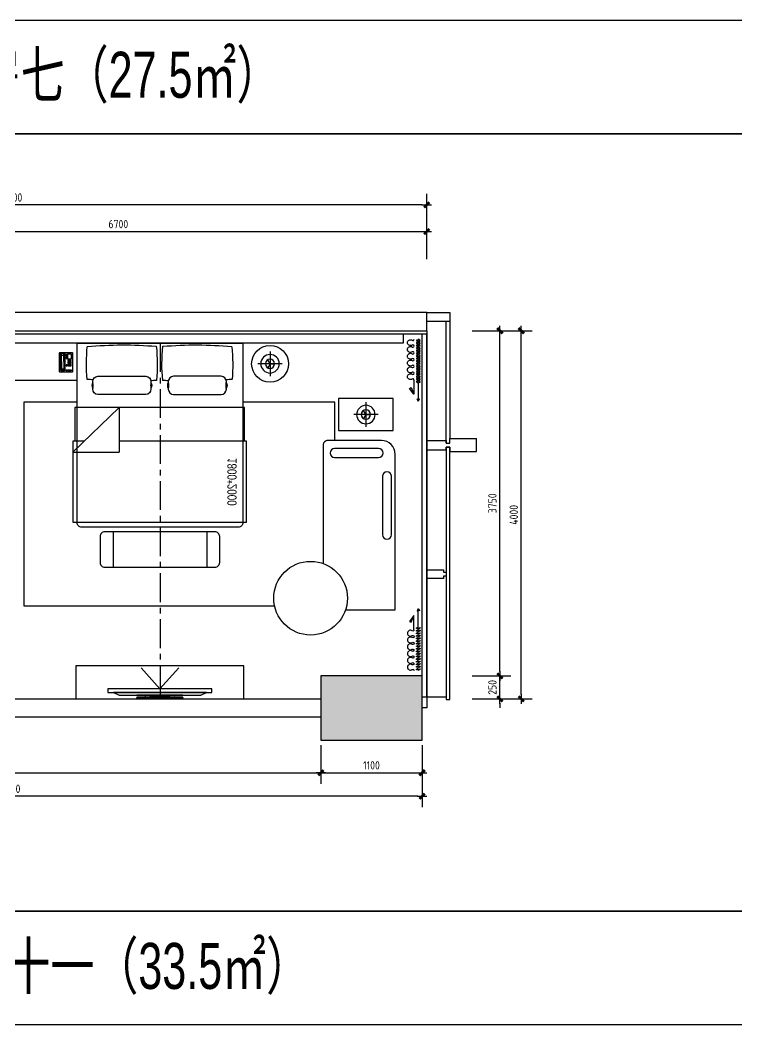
# Model space of a CAD drawing. Header units: inches. Extents: x 193953 to 255442, y -114891 to -62384.
# Drawn here: x 231951 to 239738, y -95525 to -84606 of the extents above; entities that cross this region are included whole.
import ezdxf
from ezdxf.enums import TextEntityAlignment as Align

# ---------------------------------------------------------------- set-up
doc = ezdxf.new("R2010")
doc.units = ezdxf.units.IN
doc.header["$LTSCALE"] = 500
doc.header["$MEASUREMENT"] = 0
for name, pattern in [('ACAD_ISO03W100', [30, 12, -18]), ('CENTER', [2, 1.25, -0.25, 0.25, -0.25]), ('DOM-虚线', [0.35, 0.25, -0.1]), ('HIDDEN', [0.375, 0.25, -0.125, 0, 0])]:
    doc.linetypes.add(name, pattern=pattern)
for name, color, linetype in [('EL-造型看线-特细(0.07)-DOM', 8, 'Continuous'), ('F-固定家具(0.25)-DOM', 2, 'Continuous'), ('F-活动家私(0.25)-DOM', 2, 'Continuous'), ('F-窗帘(0.12)-DOM', 120, 'Continuous'), ('IDT-Hatch', 7, 'Continuous'), ('SH-文字', 50, 'Continuous'), ('墙壁', 160, 'Continuous')]:
    doc.layers.add(name, color=color, linetype=linetype)
doc.styles.add('DOM-romans.shx', font='dim.shx')
doc.styles.add('MtXpl_', font='SIMYOU.TTF')
doc.styles.add('家具平面底图$0$st', font='SIMYOU.TTF')
doc.dimstyles.new('DOM_DIM_1 80', dxfattribs={"dimscale": 60, "dimtxt": 1.5, "dimasz": 0.8, "dimexe": 2, "dimexo": 1.5, "dimgap": 0.6, "dimtad": 1, "dimdec": 0, "dimrnd": 5, "dimzin": 12, "dimdsep": 46, "dimtxsty": 'DOM-romans.shx', "dimblk": 'DOM_Dimension_Tick', "dimcen": 0.125, "dimclrd": 44, "dimclre": 44, "dimclrt": 50, "dimadec": 0, "dimazin": 0, "dimtfac": 1, "dimtdec": 0, "dimtix": 1, "dimtmove": 2, "dimatfit": 3, "dimldrblk": 'DOM_Leader_Arrow', "dimfxl": 0, "dimtvp": 1, "dimtolj": 1, "dimtzin": 0, "dimarcsym": 0})

# ---------------------------------------------------------------- blocks, each defined once
blk = doc.blocks.new('eahrhrhh')
at = {"color": 1}
blk.add_wipeout([(-900, 0), (900, 0), (900, -697), (926, -697), (926, -1065), (948, -1065), (948, -1943), (900, -1943), (900, -1950), (899, -1962), (893, -1975), (885, -1985), (874, -1994), (862, -1999), (850, -2000), (837, -2000), (-850, -2000), (-867, -1997), (-878, -1991), (-885, -1985), (-894, -1975), (-898, -1965), (-900, -1957), (-900, -1950)], dxfattribs=at)
at = {"color": 8, "linetype": 'HIDDEN', "ltscale": 100}
for p in [(443, -697), (948, -1184)]:
    blk.add_line(p, (443, -1184), dxfattribs=at)
blk.add_lwpolyline([(-900, 0), (-900, -1950, 0.414214), (-850, -2000), (850, -2000, 0.414214), (900, -1950), (900, 0)], format="xyb", close=True)
at = {"color": 8}
for points in [[(-720, -426, 0.307692), (-720, -491, -1.888889)], [(-145, -559), (-666, -559, -0.392708), (-721, -500, -0.035252), (-720, -491, 0.092308), (-720, -426, -0.035252), (-721, -418, -0.392708), (-666, -359), (-145, -359, -0.392708), (-90, -418, -0.035252), (-90, -426, 0.092308), (-90, -491, -0.035252), (-90, -500, -0.392708), (-145, -559, 27.022466)], [(-90, -426, -0.307692), (-90, -491, 1.888889)], [(99, -426, 0.307692), (99, -491, -1.888889)], [(154, -559), (675, -559, 0.392708), (730, -500, 0.035252), (729, -491, -0.092308), (729, -426, 0.035252), (730, -418, 0.392708), (675, -359), (154, -359, 0.392708), (99, -418, 0.035252), (99, -426, -0.092308), (99, -491, 0.035252), (99, -500, 0.392708), (154, -559, -27.022466)], [(729, -426, -0.307692), (729, -491, 1.888889)]]:
    blk.add_lwpolyline(points, format="xyb", dxfattribs=at)
at = {"color": 8, "linetype": 'HIDDEN', "ltscale": 100}
for points in [[(-919, -1065), (-919, -697), (926, -697), (926, -1065)], [(443, -697), (948, -1184)], [(825, -1065), (948, -1065), (948, -1943), (-940, -1943), (-940, -1065), (443, -1065)]]:
    blk.add_lwpolyline(points, dxfattribs=at)
at = {"color": 8}
for centre, radius, start, end in [((1123, -225), 1913, 174.391, 185.0469), ((-385, -4245), 4226, 85.1983, 95.3771), ((-1934, -229), 1913, 354.724, 5.851), ((1943, -229), 1913, 174.149, 185.276), ((394, -4245), 4226, 84.6229, 94.8017), ((-1114, -225), 1913, 354.9531, 5.609), ((-368, 3293), 3709, 263.5905, 264.5939), ((-318, 3293), 3709, 273.5253, 274.4716), ((328, 3293), 3709, 265.5284, 266.4747), ((378, 3293), 3709, 275.4061, 276.4095)]:
    blk.add_arc(centre, radius, start, end, dxfattribs=at)
at = {"layer": 'F-活动家私(0.25)-DOM', "color": 8, "style": '家具平面底图$0$st', "width": 0.8}
blk.add_text('1800*2000', height=100, rotation=270, dxfattribs=at).set_placement((-782, -1507), align=Align.MIDDLE_CENTER)
blk = doc.blocks.new('A$C3f9b4c59')
at = {"layer": 'F-活动家私(0.25)-DOM'}
blk.add_blockref('eahrhrhh', (0, 0), dxfattribs=at)
blk = doc.blocks.new('做成ACAD TuKuai0337')
at = {"color": 57, "linetype": 'Continuous'}
for points in [[(0, 193), (0, -193)], [(193, 0), (-193, 0)], [(0, 0), (0, 73)]]:
    blk.add_lwpolyline(points, dxfattribs=at)
at = {"color": 58, "linetype": 'Continuous'}
for points in [[(0, 0), (-63, -36)], [(0, 0), (63, -36)]]:
    blk.add_lwpolyline(points, dxfattribs=at)
at = {"linetype": 'Continuous'}
blk.add_circle((0, 0), 146, dxfattribs=at)
at = {"color": 57, "linetype": 'Continuous'}
blk.add_circle((0, 0), 72.9, dxfattribs=at)
blk = doc.blocks.new('A$C9f9c7d04')
at = {"layer": 'F-活动家私(0.25)-DOM', "xscale": -0.6872852233676977, "yscale": 0.6872852233676977, "zscale": 0.6872852233676977}
blk.add_blockref('做成ACAD TuKuai0337', (0, 0), dxfattribs=at)
blk = doc.blocks.new('ehrhhsss')
at = {"layer": 'F-活动家私(0.25)-DOM', "color": 8, "linetype": 'DOM-虚线', "ltscale": 80}
for p, q in [((301232, 416361), (301235, 416364)), ((301232, 416163), (301232, 416361)), ((301235, 416364), (301378, 416364)), ((301246, 416298), (301246, 416351)), ((301246, 416351), (301288, 416351)), ((301288, 416351), (301288, 416298)), ((301292, 416349), (301292, 416344)), ((301304, 416349), (301292, 416349)), ((301292, 416344), (301304, 416344)), ((301304, 416340), (301292, 416340)), ((301292, 416340), (301292, 416336)), ((301292, 416336), (301304, 416336)), ((301304, 416331), (301292, 416331)), ((301292, 416331), (301292, 416327)), ((301292, 416327), (301304, 416327)), ((301304, 416323), (301292, 416323)), ((301292, 416323), (301292, 416318)), ((301292, 416318), (301304, 416318)), ((301304, 416314), (301292, 416314)), ((301292, 416314), (301292, 416310)), ((301304, 416344), (301304, 416349)), ((301304, 416336), (301304, 416340)), ((301304, 416327), (301304, 416331)), ((301304, 416318), (301304, 416323)), ((301304, 416310), (301304, 416314)), ((301314, 416353), (301319, 416360)), ((301314, 416179), (301314, 416353)), ((301319, 416356), (301318, 416350)), ((301318, 416350), (301318, 416311)), ((301318, 416350), (301331, 416337)), ((301319, 416360), (301363, 416360)), ((301325, 416359), (301319, 416356)), ((301325, 416359), (301360, 416359)), ((301332, 416340), (301325, 416359)), ((301331, 416337), (301332, 416340)), ((301331, 416272), (301331, 416337)), ((301352, 416340), (301332, 416340)), ((301352, 416340), (301360, 416359)), ((301354, 416337), (301352, 416340)), ((301367, 416350), (301354, 416337)), ((301354, 416272), (301354, 416337)), ((301360, 416359), (301365, 416356)), ((301363, 416360), (301370, 416353)), ((301365, 416356), (301367, 416350)), ((301367, 416350), (301367, 416311)), ((301370, 416353), (301370, 416180)), ((301378, 416364), (301381, 416361)), ((301381, 416361), (301381, 416163)), ((301288, 416298), (301246, 416298)), ((301248, 416281), (301256, 416281)), ((301248, 416272), (301248, 416281)), ((301256, 416272), (301248, 416272)), ((301248, 416265), (301256, 416265)), ((301248, 416257), (301248, 416265)), ((301256, 416257), (301248, 416257)), ((301248, 416249), (301256, 416249)), ((301248, 416241), (301248, 416249)), ((301256, 416241), (301248, 416241)), ((301248, 416234), (301256, 416234)), ((301248, 416225), (301248, 416234)), ((301256, 416225), (301248, 416225)), ((301256, 416281), (301256, 416272)), ((301256, 416265), (301256, 416257)), ((301256, 416249), (301256, 416241)), ((301256, 416234), (301256, 416225)), ((301262, 416281), (301271, 416281)), ((301262, 416272), (301262, 416281)), ((301271, 416272), (301262, 416272)), ((301262, 416265), (301271, 416265)), ((301262, 416257), (301262, 416265)), ((301271, 416257), (301262, 416257)), ((301262, 416249), (301271, 416249)), ((301262, 416241), (301262, 416249)), ((301271, 416241), (301262, 416241)), ((301262, 416234), (301271, 416234)), ((301262, 416225), (301262, 416234)), ((301271, 416225), (301262, 416225)), ((301271, 416281), (301271, 416272)), ((301271, 416265), (301271, 416257)), ((301271, 416249), (301271, 416241)), ((301271, 416234), (301271, 416225)), ((301276, 416272), (301276, 416281)), ((301276, 416281), (301285, 416281)), ((301285, 416272), (301276, 416272)), ((301276, 416265), (301285, 416265)), ((301276, 416257), (301276, 416265)), ((301285, 416257), (301276, 416257)), ((301276, 416241), (301276, 416249)), ((301276, 416249), (301285, 416249)), ((301285, 416241), (301276, 416241)), ((301276, 416234), (301285, 416234)), ((301276, 416225), (301276, 416234)), ((301285, 416225), (301276, 416225)), ((301285, 416281), (301285, 416272)), ((301285, 416265), (301285, 416257)), ((301285, 416249), (301285, 416241)), ((301285, 416234), (301285, 416225)), ((301292, 416310), (301304, 416310)), ((301304, 416305), (301292, 416305)), ((301292, 416305), (301292, 416301)), ((301292, 416301), (301304, 416301)), ((301294, 416225), (301294, 416234)), ((301294, 416234), (301305, 416234)), ((301305, 416225), (301294, 416225)), ((301304, 416301), (301304, 416305)), ((301305, 416234), (301305, 416225)), ((301318, 416311), (301321, 416304)), ((301318, 416221), (301321, 416228)), ((301318, 416182), (301318, 416221)), ((301321, 416304), (301325, 416297)), ((301321, 416228), (301325, 416235)), ((301325, 416297), (301327, 416287)), ((301325, 416235), (301327, 416245)), ((301327, 416287), (301327, 416272)), ((301327, 416245), (301327, 416272)), ((301331, 416272), (301331, 416195)), ((301354, 416272), (301354, 416195)), ((301360, 416297), (301358, 416287)), ((301358, 416287), (301358, 416272)), ((301358, 416245), (301358, 416272)), ((301360, 416235), (301358, 416245)), ((301364, 416304), (301360, 416297)), ((301364, 416228), (301360, 416235)), ((301367, 416311), (301364, 416304)), ((301367, 416221), (301364, 416228)), ((301367, 416182), (301367, 416221)), ((301235, 416160), (301232, 416163)), ((301378, 416160), (301235, 416160)), ((301249, 416179), (301249, 416170)), ((301263, 416179), (301249, 416179)), ((301249, 416170), (301263, 416170)), ((301263, 416170), (301263, 416179)), ((301269, 416179), (301269, 416170)), ((301283, 416179), (301269, 416179)), ((301269, 416170), (301283, 416170)), ((301283, 416170), (301283, 416179)), ((301304, 416179), (301289, 416179)), ((301289, 416179), (301289, 416170)), ((301289, 416170), (301304, 416170)), ((301304, 416170), (301304, 416179)), ((301321, 416172), (301314, 416179)), ((301318, 416182), (301331, 416195)), ((301319, 416176), (301318, 416182)), ((301325, 416173), (301319, 416176)), ((301341, 416172), (301321, 416172)), ((301363, 416172), (301321, 416172)), ((301332, 416192), (301325, 416173)), ((301325, 416173), (301341, 416173)), ((301325, 416173), (301360, 416173)), ((301331, 416195), (301332, 416192)), ((301352, 416192), (301332, 416192)), ((301354, 416195), (301352, 416192)), ((301352, 416192), (301360, 416173)), ((301367, 416182), (301354, 416195)), ((301360, 416173), (301365, 416176)), ((301370, 416180), (301363, 416172)), ((301365, 416176), (301367, 416182)), ((301381, 416163), (301378, 416160))]:
    blk.add_line(p, q, dxfattribs=at)
blk = doc.blocks.new('A$Cf806ce17')
at = {"color": 4}
blk.add_blockref('ehrhhsss', (-301306, -416364), dxfattribs=at)
blk = doc.blocks.new('dfsgdgfaag')
at = {"layer": 'EL-造型看线-特细(0.07)-DOM', "color": 250, "linetype": 'DOM-虚线', "ltscale": 80}
for p, q in [((-159, -6), (158, -30)), ((-158, 0), (159, -24))]:
    blk.add_line(p, q, dxfattribs=at)
for points in [[(-250, -6), (250, -6), (250, 0), (-250, 0)], [(250, -30), (-250, -30), (-250, -24), (250, -24)]]:
    blk.add_lwpolyline(points, close=True, dxfattribs=at)
for centre, radius in [((-158, -3), 5), ((-158, -3), 3), ((158, -27), 5), ((158, -27), 3)]:
    blk.add_circle(centre, radius, dxfattribs=at)
blk = doc.blocks.new('A$Cd85d3b65')
at = {"layer": 'F-固定家具(0.25)-DOM', "color": 8, "linetype": 'DOM-虚线', "ltscale": 150}
for q in [(-205, 336, -1044096), (205, 336, -1044096)]:
    blk.add_line((0, 109, -1044096), q, dxfattribs=at)
at = {"layer": 'F-固定家具(0.25)-DOM', "color": 8, "linetype": 'DOM-虚线', "ltscale": 150, "elevation": -1044096}
for points in [[(-565, 109), (564, 109), (564, 69), (-565, 69)], [(-505, 69), (504, 69), (444, 39), (-445, 39)]]:
    blk.add_lwpolyline(points, close=True, dxfattribs=at)
at = {"layer": 'EL-造型看线-特细(0.07)-DOM', "color": 250, "rotation": 180}
blk.add_blockref('dfsgdgfaag', (0, 9, -1044096), dxfattribs=at)
blk = doc.blocks.new('A$Cf66d3db0')
at = {"color": 4}
blk.add_lwpolyline([(-12802.3, 7040.2), (0, 7040.2), (0, 0), (-12802.3, 0)], close=True, dxfattribs=at)
blk = doc.blocks.new('DOM_Dimension_Tick')
at = {"color": 0, "linetype": 'ByBlock'}
for p, q in [((-1.09, 0), (0, 0)), ((0, 0), (1.09, 0))]:
    blk.add_line(p, q, dxfattribs=at)
at = {"color": 0, "linetype": 'Continuous', "const_width": 0.608}
blk.add_lwpolyline([(-0.61, -0.61), (0.61, 0.61)], dxfattribs=at)
blk = doc.blocks.new('*D356')
at = {"color": 44, "lineweight": -2, "transparency": 16777216}
for p, q in [((227668, -92485), (227668, -92905)), ((235218, -92485), (235218, -92905)), ((227716, -92785), (235170, -92785))]:
    blk.add_line(p, q, dxfattribs=at)
at = {"layer": 'Defpoints', "color": 0, "transparency": 16777216}
for p in [(227668, -90282), (235218, -91982), (235218, -92785)]:
    blk.add_point(p, dxfattribs=at)
at = {"color": 44, "lineweight": -2, "transparency": 16777216, "xscale": 48, "yscale": 48, "zscale": 48, "rotation": 180}
blk.add_blockref('DOM_Dimension_Tick', (227668, -92785), dxfattribs=at)
at = {"color": 44, "lineweight": -2, "transparency": 16777216, "xscale": 48, "yscale": 48, "zscale": 48}
blk.add_blockref('DOM_Dimension_Tick', (235218, -92785), dxfattribs=at)
at = {"color": 50, "transparency": 16777216, "insert": (231443, -92704), "char_height": 90, "attachment_point": 5, "style": 'DOM-romans.shx'}
blk.add_mtext('\\A1;7550', dxfattribs=at)
blk = doc.blocks.new('DOM_Leader_Arrow')
at = {"color": 0, "linetype": 'ByBlock'}
blk.add_line((0, 0), (-1.5, 0), dxfattribs=at)
for points in [[(-1.29, 1), (-0.89, 1.28), (-0.36, 0), (0, 0)], [(-1.29, -1), (-0.89, -1.28), (-0.36, 0), (0, 0)]]:
    blk.add_solid(points, dxfattribs=at)
blk = doc.blocks.new('*D357')
at = {"color": 44, "lineweight": -2, "transparency": 16777216}
for p, q in [((235218, -92485), (235218, -92905)), ((236318, -92485), (236318, -92905)), ((235266, -92785), (236270, -92785))]:
    blk.add_line(p, q, dxfattribs=at)
at = {"layer": 'Defpoints', "color": 0, "transparency": 16777216}
for p in [(236318, -91732), (235218, -91982), (236318, -92785)]:
    blk.add_point(p, dxfattribs=at)
at = {"color": 44, "lineweight": -2, "transparency": 16777216, "xscale": 48, "yscale": 48, "zscale": 48, "rotation": 180}
blk.add_blockref('DOM_Dimension_Tick', (235218, -92785), dxfattribs=at)
at = {"color": 44, "lineweight": -2, "transparency": 16777216, "xscale": 48, "yscale": 48, "zscale": 48}
blk.add_blockref('DOM_Dimension_Tick', (236318, -92785), dxfattribs=at)
at = {"color": 50, "transparency": 16777216, "insert": (235768, -92704), "char_height": 90, "attachment_point": 5, "style": 'DOM-romans.shx'}
blk.add_mtext('\\A1;1100', dxfattribs=at)
blk = doc.blocks.new('*D358')
at = {"color": 44, "lineweight": -2, "transparency": 16777216}
for p, q in [((227368, -92740), (227368, -93160)), ((236318, -92740), (236318, -93160)), ((236270, -93040), (227416, -93040))]:
    blk.add_line(p, q, dxfattribs=at)
at = {"layer": 'Defpoints', "color": 0, "transparency": 16777216}
for p in [(227368, -92496), (236318, -92496), (227368, -93040)]:
    blk.add_point(p, dxfattribs=at)
at = {"color": 44, "lineweight": -2, "transparency": 16777216, "xscale": 48, "yscale": 48, "zscale": 48, "rotation": 180}
blk.add_blockref('DOM_Dimension_Tick', (227368, -93040), dxfattribs=at)
at = {"color": 44, "lineweight": -2, "transparency": 16777216, "xscale": 48, "yscale": 48, "zscale": 48}
blk.add_blockref('DOM_Dimension_Tick', (236318, -93040), dxfattribs=at)
at = {"color": 50, "transparency": 16777216, "insert": (231843, -92959), "char_height": 90, "attachment_point": 5, "style": 'DOM-romans.shx'}
blk.add_mtext('\\A1;8950', dxfattribs=at)
blk = doc.blocks.new('*D365')
at = {"color": 44, "lineweight": -2, "transparency": 16777216}
for p, q in [((237163, -91684), (237163, -91636)), ((236863, -91732), (237283, -91732)), ((237163, -91982), (237163, -91732)), ((236863, -91982), (237283, -91982)), ((237163, -92030), (237163, -92078))]:
    blk.add_line(p, q, dxfattribs=at)
at = {"layer": 'Defpoints', "color": 0, "transparency": 16777216}
for p in [(235218, -91732), (237163, -91732), (235218, -91982)]:
    blk.add_point(p, dxfattribs=at)
at = {"color": 44, "lineweight": -2, "transparency": 16777216, "xscale": 48, "yscale": 48, "zscale": 48}
for p, rotation in [((237163, -91732), 270), ((237163, -91982), 90)]:
    blk.add_blockref('DOM_Dimension_Tick', p, dxfattribs=dict(at, rotation=rotation))
at = {"color": 50, "transparency": 16777216, "insert": (237082, -91857), "char_height": 90, "attachment_point": 5, "rotation": 90, "style": 'DOM-romans.shx'}
blk.add_mtext('\\A1;250', dxfattribs=at)
blk = doc.blocks.new('*D366')
at = {"color": 44, "lineweight": -2, "transparency": 16777216}
for p, q in [((236863, -87982), (237283, -87982)), ((237163, -91684), (237163, -88030)), ((236863, -91732), (237283, -91732))]:
    blk.add_line(p, q, dxfattribs=at)
at = {"layer": 'Defpoints', "color": 0, "transparency": 16777216}
for p in [(236368, -87982), (237163, -87982), (235218, -91732)]:
    blk.add_point(p, dxfattribs=at)
at = {"color": 44, "lineweight": -2, "transparency": 16777216, "xscale": 48, "yscale": 48, "zscale": 48}
for p, rotation in [((237163, -87982), 90), ((237163, -91732), 270)]:
    blk.add_blockref('DOM_Dimension_Tick', p, dxfattribs=dict(at, rotation=rotation))
at = {"color": 50, "transparency": 16777216, "insert": (237082, -89857), "char_height": 90, "attachment_point": 5, "rotation": 90, "style": 'DOM-romans.shx'}
blk.add_mtext('\\A1;3750', dxfattribs=at)
blk = doc.blocks.new('*D367')
at = {"color": 44, "lineweight": -2, "transparency": 16777216}
for p, q in [((237095, -87982), (237515, -87982)), ((237395, -91934), (237395, -88030)), ((237095, -91982), (237515, -91982))]:
    blk.add_line(p, q, dxfattribs=at)
at = {"layer": 'Defpoints', "color": 0, "transparency": 16777216}
for p in [(236880, -87982), (237395, -87982), (236880, -91982)]:
    blk.add_point(p, dxfattribs=at)
at = {"color": 44, "lineweight": -2, "transparency": 16777216, "xscale": 48, "yscale": 48, "zscale": 48}
for p, rotation in [((237395, -87982), 90), ((237395, -91982), 270)]:
    blk.add_blockref('DOM_Dimension_Tick', p, dxfattribs=dict(at, rotation=rotation))
at = {"color": 50, "transparency": 16777216, "insert": (237314, -89982), "char_height": 90, "attachment_point": 5, "rotation": 90, "style": 'DOM-romans.shx'}
blk.add_mtext('\\A1;4000', dxfattribs=at)
blk = doc.blocks.new('*D369')
at = {"color": 44, "lineweight": -2, "transparency": 16777216}
for p, q in [((229668, -87204), (229668, -86784)), ((236368, -87204), (236368, -86784)), ((229716, -86904), (236320, -86904))]:
    blk.add_line(p, q, dxfattribs=at)
at = {"layer": 'Defpoints', "color": 0, "transparency": 16777216}
for p in [(236368, -86904), (236368, -87982), (229668, -88532)]:
    blk.add_point(p, dxfattribs=at)
at = {"color": 44, "lineweight": -2, "transparency": 16777216, "xscale": 48, "yscale": 48, "zscale": 48, "rotation": 180}
blk.add_blockref('DOM_Dimension_Tick', (229668, -86904), dxfattribs=at)
at = {"color": 44, "lineweight": -2, "transparency": 16777216, "xscale": 48, "yscale": 48, "zscale": 48}
blk.add_blockref('DOM_Dimension_Tick', (236368, -86904), dxfattribs=at)
at = {"color": 50, "transparency": 16777216, "insert": (233018, -86823), "char_height": 90, "attachment_point": 5, "style": 'DOM-romans.shx'}
blk.add_mtext('\\A1;6700', dxfattribs=at)
blk = doc.blocks.new('*D370')
at = {"color": 44, "lineweight": -2, "transparency": 16777216}
for p, q in [((227368, -86904), (227368, -86495)), ((236368, -86904), (236368, -86495)), ((236320, -86615), (227416, -86615))]:
    blk.add_line(p, q, dxfattribs=at)
at = {"layer": 'Defpoints', "color": 0, "transparency": 16777216}
for p in [(227368, -86615), (227368, -86994), (236368, -86994)]:
    blk.add_point(p, dxfattribs=at)
at = {"color": 44, "lineweight": -2, "transparency": 16777216, "xscale": 48, "yscale": 48, "zscale": 48, "rotation": 180}
blk.add_blockref('DOM_Dimension_Tick', (227368, -86615), dxfattribs=at)
at = {"color": 44, "lineweight": -2, "transparency": 16777216, "xscale": 48, "yscale": 48, "zscale": 48}
blk.add_blockref('DOM_Dimension_Tick', (236368, -86615), dxfattribs=at)
at = {"color": 50, "transparency": 16777216, "insert": (231868, -86534), "char_height": 90, "attachment_point": 5, "style": 'DOM-romans.shx'}
blk.add_mtext('\\A1;9000', dxfattribs=at)
blk = doc.blocks.new('布帘及纱帘平面-DW')
at = {"layer": 'F-窗帘(0.12)-DOM', "color": 1, "linetype": 'Continuous'}
for p, q in [((-515, -32791), (-579, -32744)), ((-670, -32791), (-515, -32791)), ((-637, -32838), (-442, -32838))]:
    blk.add_line(p, q, dxfattribs=at)
at = {"layer": 'F-窗帘(0.12)-DOM', "color": 1, "linetype": 'Continuous', "flags": 128}
for points in [[(-965, -32792, -0.608416), (-976, -32771, 0.608416), (-1002, -32720, 0.608416), (-1029, -32771, -1.932003), (-1050, -32771, 0.608416), (-1076, -32720, 0.608416), (-1102, -32771, -0.608485), (-1113, -32792, -0.608485)], [(-670, -32791, -0.608416), (-681, -32771, 0.608416), (-707, -32720, 0.608416), (-733, -32771, -1.932003), (-754, -32771, 0.608416), (-781, -32720, 0.608416), (-807, -32771, -1.932003), (-828, -32771, 0.608416), (-855, -32720, 0.608416), (-881, -32771, -1.932003), (-902, -32771, 0.608416), (-928, -32720, 0.608416), (-955, -32771, -0.608416), (-965, -32792, 0.608416)]]:
    blk.add_lwpolyline(points, format="xyb", dxfattribs=at)
at = {"layer": 'F-窗帘(0.12)-DOM', "color": 1, "linetype": 'Continuous'}
for points in [[(-579, -32744), (-588, -32759), (-515, -32791)], [(-442, -32838), (-462, -32824), (-466, -32828), (-442, -32838)], [(-442, -32838), (-462, -32851), (-466, -32847), (-442, -32838)]]:
    blk.add_lwpolyline(points, dxfattribs=at)
at = {"layer": 'F-窗帘(0.12)-DOM', "color": 1, "linetype": 'Continuous', "extrusion": (0, 0, -1)}
for centre, start_param, end_param in [((-1106, -32838), 1.716714, 4.858306), ((-1092, -32838), -1.424879, 1.716714), ((-1078, -32838), 1.716714, 4.858306), ((-1064, -32838), -1.424879, 1.716714), ((-1050, -32838), 1.716714, 4.858306), ((-1036, -32838), -1.424879, 1.716714), ((-1022, -32838), 1.716714, 4.858306), ((-1008, -32838), -1.424879, 1.716714), ((-994, -32838), 1.716714, 4.858306), ((-980, -32838), -1.424879, 1.716714), ((-966, -32838), 1.716714, 4.858306), ((-952, -32838), -1.424879, 1.716714), ((-938, -32838), 1.716714, 4.858306), ((-924, -32838), -1.424879, 1.716714), ((-910, -32838), 1.716714, 4.858306), ((-896, -32838), -1.424879, 1.716714), ((-882, -32838), 1.716714, 4.858306), ((-868, -32838), -1.424879, 1.716714), ((-854, -32838), 1.716714, 4.858306), ((-840, -32838), -1.424879, 1.716714), ((-826, -32838), 1.716714, 4.858306), ((-812, -32838), -1.424879, 1.716714), ((-798, -32838), 1.716714, 4.858306), ((-784, -32838), -1.424879, 1.716714), ((-770, -32838), 1.716714, 4.858306), ((-756, -32838), -1.424879, 1.716714), ((-742, -32838), 1.716714, 4.858306), ((-728, -32838), -1.424879, 1.716714), ((-714, -32838), 1.716714, 4.858306), ((-700, -32838), -1.424879, 1.716714), ((-686, -32838), 1.716714, 4.858306), ((-672, -32838), -1.424879, 1.716714), ((-658, -32838), 1.716714, 4.858306), ((-644, -32838), -1.424879, 1.716714)]:
    blk.add_ellipse(centre, major_axis=(-12, 20.8), ratio=0.254545, start_param=start_param, end_param=end_param, dxfattribs=at)
blk = doc.blocks.new('A$Cc65caf1e')
at = {"layer": 'F-窗帘(0.12)-DOM', "color": 8, "rotation": 90}
blk.add_blockref('布帘及纱帘平面-DW', (-32858, 1097), dxfattribs=at)

msp = doc.modelspace()

# ---------------------------------------------------------------- hatches: boundary and pattern name
at = {"layer": 'IDT-Hatch'}
h = msp.add_hatch(color=8, dxfattribs=at)
h.dxf.hatch_style = 1
h.paths.add_polyline_path([(235218.3, -91732.2), (235218.3, -92432.2), (236318.3, -92432.2), (236318.3, -91732.2)])

# ---------------------------------------------------------------- linework, layer by layer
at = {"color": 1}
for p, q in [((236578.7, -89203.6), (236578.7, -87882.2)), ((236618.3, -87882.2), (236618.3, -89153.6)), ((236368.3, -87982.2), (236368.3, -91952.7)), ((236318.3, -91732.2), (236318.3, -88017.2)), ((236368.3, -91960.4), (236368.3, -88017.2)), ((236910.1, -89295.9), (236910.1, -89153.6)), ((236618.3, -89245.9), (236578.7, -89245.9)), ((236578.7, -89245.9), (236578.7, -91990.4)), ((236618.3, -91990.4), (236618.3, -89245.9)), ((236318.3, -91960.4), (236368.3, -91960.4)), ((236368.3, -91960.4), (236368.3, -92080.4)), ((236578.7, -91990.4), (236618.3, -91990.4)), ((236618.3, -91990.4), (236618.3, -91990.4)), ((236368.3, -92080.4), (236318.3, -92080.4))]:
    msp.add_line(p, q, dxfattribs=at)
at = {"color": 2}
for p, q in [((235845.6, -89263.1), (235367.8, -89263.1)), ((235367.8, -89358.7), (235845.6, -89358.7)), ((236025.5, -91013.1), (236025.5, -89325.4)), ((235888.5, -89562.1), (235888.5, -90197.7)), ((235984.1, -90197.7), (235984.1, -89562.1))]:
    msp.add_line(p, q, dxfattribs=at)
at = {"color": 4}
for p, q in [((227668.3, -91982.2), (235218.3, -91982.2)), ((235218.3, -92182.2), (227468.3, -92182.2))]:
    msp.add_line(p, q, dxfattribs=at)
for points in [[(224679, -84606.5), (240041.7, -84606.5), (240041.7, -85841.5), (224679, -85841.5)], [(229668.3, -88532.2), (229668.3, -87982.2), (236368.3, -87982.2), (236368.3, -87782.2), (229668.3, -87782.2)], [(235218.3, -91732.2), (235218.3, -92432.2), (236318.3, -92432.2), (236318.3, -91732.2)], [(224679, -94289.7), (240041.7, -94289.7), (240041.7, -95524.7), (224679, -95524.7)]]:
    msp.add_lwpolyline(points, close=True, dxfattribs=at)
at = {"color": 1}
msp.add_lwpolyline([(236368.3, -87782.2), (236618.3, -87782.2), (236618.3, -87882.2), (236368.3, -87882.2)], close=True, dxfattribs=at)
at = {"color": 4}
msp.add_lwpolyline([(227668.3, -90832.2), (227668.3, -90282.2), (227368.3, -90282.2), (227368.3, -88532.2), (229668.3, -88532.2), (229668.3, -87982.2), (236368.3, -87982.2)], dxfattribs=at)
at = {"color": 3}
msp.add_lwpolyline([(227703.3, -90832.2), (227703.3, -90247.2), (227403.3, -90247.2), (227403.3, -88567.2), (229703.3, -88567.2), (229703.3, -88017.2), (236368.3, -88017.2)], dxfattribs=at)
at = {"color": 2}
for points in [[(236113.3, -88017.2), (236113.3, -88117.2), (231813.3, -88117.2), (231813.3, -88017.2)], [(235409.5, -88718.2), (235409.5, -89066.7), (236005.1, -89066.7), (236005.1, -88718.2)], [(232555.6, -91622.7), (232555.6, -91982.2), (234383.1, -91982.2), (234383.1, -91622.7)]]:
    msp.add_lwpolyline(points, close=True, dxfattribs=at)
msp.add_lwpolyline([(235875.5, -89175.4), (235293.6, -89175.4, 0.4142136), (235243.6, -89225.4), (235243.6, -90511.8)], format="xyb", dxfattribs=at)
at = {"color": 1}
for points in [[(236368.3, -89173.6), (236578.7, -89173.6), (236578.7, -89203.6), (236618.3, -89203.6), (236618.3, -89153.6), (236910.1, -89153.6)], [(236368.3, -89275.9), (236578.7, -89275.9), (236578.7, -89245.9), (236618.3, -89245.9), (236618.3, -89295.9), (236910.1, -89295.9)], [(236368.3, -90579.1), (236551.7, -90579.1), (236551.7, -90605.9), (236578.7, -90605.9), (236578.7, -90647.9), (236551.7, -90647.9), (236551.7, -90674.7), (236368.3, -90674.7)], [(236368.3, -91960.4), (236578.7, -91960.4), (236578.7, -91990.4), (236618.3, -91990.4), (236618.3, -91940.4)]]:
    msp.add_lwpolyline(points, dxfattribs=at)
at = {"color": 2}
msp.add_lwpolyline([(232819.8, -90217.6), (232819.8, -90501.8, 0.4142136), (232869.8, -90551.8), (234068.9, -90551.8, 0.4142136), (234118.9, -90501.8), (234118.9, -90217.6, 0.4142136), (234068.9, -90167.6), (232869.8, -90167.6, 0.4142136)], format="xyb", close=True, dxfattribs=at)
msp.add_lwpolyline([(235486.7, -91013.1), (236025.5, -91013.1)], dxfattribs=at)
for centre, radius in [((234666.1, -88341.1), 200), ((235106.5, -90887.9), 400.3)]:
    msp.add_circle(centre, radius, dxfattribs=at)
for centre, radius, start, end in [((235875.5, -89325.4), 150, 0, 90), ((235367.8, -89310.9), 47.8, 90, 270), ((235845.6, -89310.9), 47.8, 270, 90), ((235936.3, -89562.1), 47.8, 0, 180), ((235936.3, -90197.7), 47.8, 180, 0)]:
    msp.add_arc(centre, radius, start, end, dxfattribs=at)

# ---------------------------------------------------------------- block references
at = {"color": 4, "xscale": -1, "rotation": 180}
msp.add_blockref('A$Cc65caf1e', (236296.8, -88090.8), dxfattribs=at)
at = {"color": 6, "rotation": 270}
for p in [(234666.1, -88341.1), (235707.3, -88892.4)]:
    msp.add_blockref('A$C9f9c7d04', p, dxfattribs=at)
at = {"color": 4}
msp.add_blockref('A$Cc65caf1e', (236296.8, -91658.6), dxfattribs=at)
at = {"color": 6, "xscale": -1}
msp.add_blockref('A$Cd85d3b65', (233469.3, -91982.2), dxfattribs=at)

# ---------------------------------------------------------------- texts
at = {"layer": 'SH-文字', "color": 50, "style": 'MtXpl_', "width": 0.7}
for s, p in [('标准客房七（27.5㎡）', (230048.1, -85450.6)), ('标准客房十一（33.5㎡）', (229893.6, -95133.8))]:
    msp.add_text(s, height=500, dxfattribs=at).set_placement(p)

# ---------------------------------------------------------------- dimensions: what is measured, and where the dimension line sits
at = {"color": 6}
for base, p1, p2, picture, middle in [((227368.3, -86614.7), (236368.3, -86994.2), (227368.3, -86994.2), '*D370', (231868.3, -86533.7)), ((235218.3, -92785.2), (227668.3, -90282.2), (235218.3, -91982.2), '*D356', (231443.3, -92704.2)), ((236318.3, -92785.2), (235218.3, -91982.2), (236318.3, -91732.2), '*D357', (235768.3, -92704.2)), ((227368.3, -93040.2), (236318.3, -92496.2), (227368.3, -92496.2), '*D358', (231843.3, -92959.2))]:
    dim = msp.add_linear_dim(base=base, p1=p1, p2=p2, dimstyle='DOM_DIM_1 80', dxfattribs=at)
    dim.commit()
    dim.dimension.update_dxf_attribs({"geometry": picture, "text_midpoint": middle})
for base, p1, p2, picture, middle in [((237163.5, -87982.2), (235218.3, -91732.2), (236368.3, -87982.2), '*D366', (237082.5, -89857.2)), ((237395.5, -87982.2), (236880.5, -91982.2), (236880.5, -87982.2), '*D367', (237314.5, -89982.2)), ((237163.5, -91732.2), (235218.3, -91982.2), (235218.3, -91732.2), '*D365', (237082.5, -91857.2))]:
    dim = msp.add_linear_dim(base=base, p1=p1, p2=p2, angle=90, dimstyle='DOM_DIM_1 80', dxfattribs=at)
    dim.commit()
    dim.dimension.update_dxf_attribs({"geometry": picture, "text_midpoint": middle})

# ---------------------------------------------------------------- next in the draw order: block references
at = {"layer": '墙壁', "color": 4, "linetype": 'ACAD_ISO03W100', "xscale": -1}
msp.add_blockref('A$C3f9b4c59', (233470.7, -88117.2), dxfattribs=at)

# ---------------------------------------------------------------- next in the draw order: linework, layer by layer
at = {"color": 8, "linetype": 'CENTER', "ltscale": 0.5}
msp.add_line((233470.7, -88117.2), (233470.7, -91982.2), dxfattribs=at)
at = {"color": 2}
for p, q in [((232960.9, -90167.6), (232960.9, -90551.8)), ((233977.7, -90167.6), (233977.7, -90551.8))]:
    msp.add_line(p, q, dxfattribs=at)
msp.add_lwpolyline([(231813.3, -88117.2), (231813.3, -88517.2), (232570.7, -88517.2), (232570.7, -88117.2)], close=True, dxfattribs=at)
at = {"color": 8}
for points in [[(232570.7, -88759.5), (231992.3, -88759.5), (231992.3, -90971.4), (234715, -90971.4)], [(235369.8, -89175.4), (235369.8, -88759.5), (234370.7, -88759.5)]]:
    msp.add_lwpolyline(points, dxfattribs=at)

# ---------------------------------------------------------------- next in the draw order: block references
at = {"color": 6, "xscale": 1.2, "yscale": 1.2, "zscale": 1.2, "rotation": 180}
msp.add_blockref('A$Cf66d3db0', (224679, -85841.5), dxfattribs=at)
at = {"color": 6, "xscale": -1}
msp.add_blockref('A$Cf806ce17', (232449.2, -88222.8), dxfattribs=at)

# ---------------------------------------------------------------- next in the draw order: dimensions: what is measured, and where the dimension line sits
at = {"color": 6}
dim = msp.add_linear_dim(base=(236368.3, -86904.2), p1=(229668.3, -88532.2), p2=(236368.3, -87982.2), dimstyle='DOM_DIM_1 80', dxfattribs=at)
dim.commit()
dim.dimension.update_dxf_attribs({"geometry": '*D369', "text_midpoint": (233018.3, -86823.2)})

doc.saveas('drawing.dxf')
